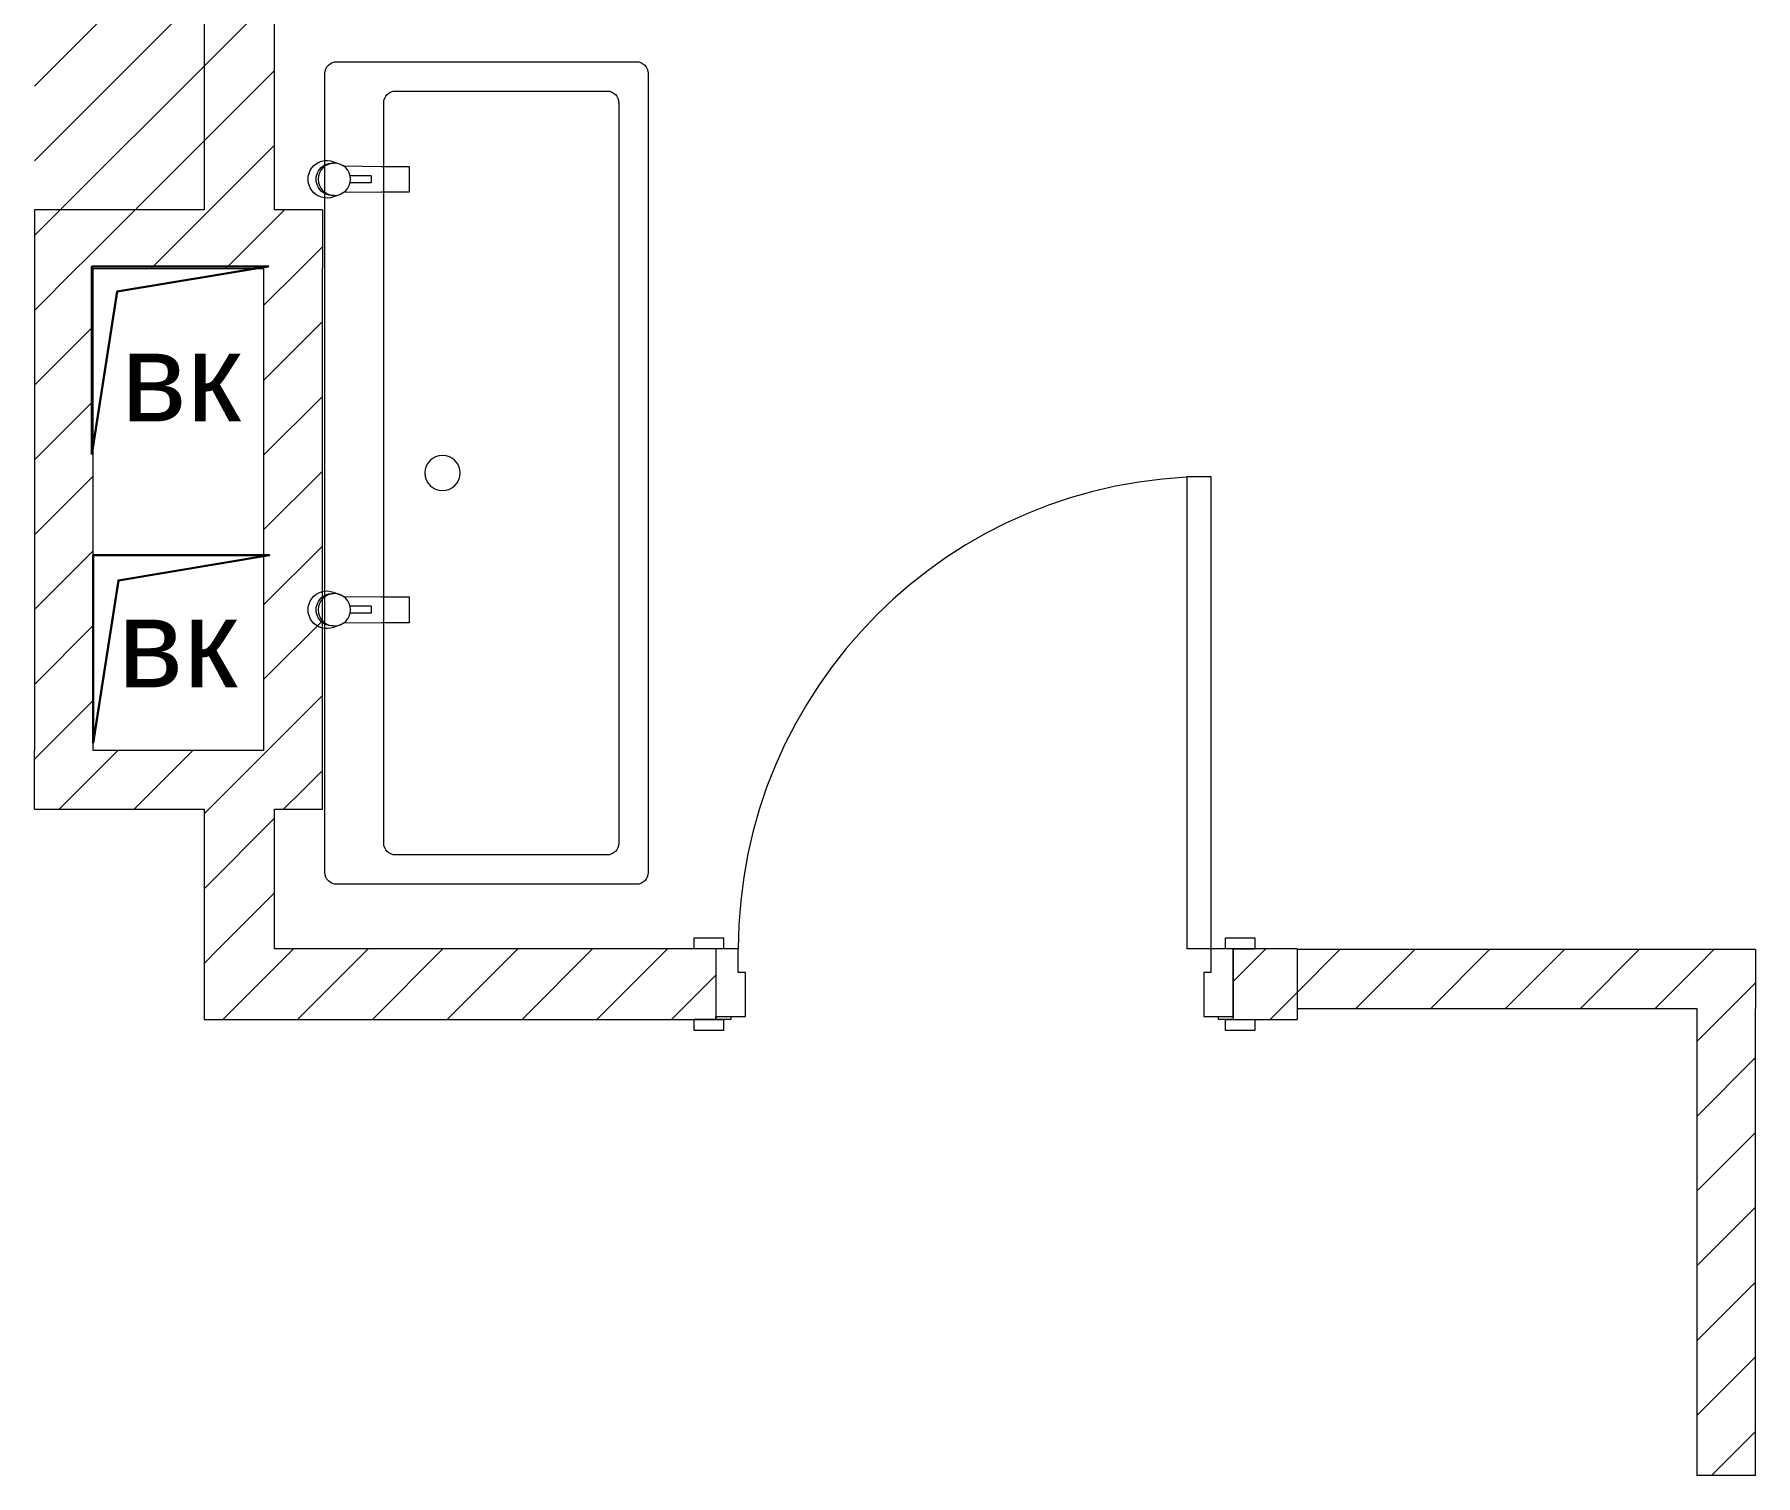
# Model space of a CAD drawing. Header units: millimetres. Extents: x 2336463 to 2579121, y 595385 to 778077.
# Drawn here: x 2516411 to 2519339, y 648333 to 650786 of the extents above; entities that cross this region are included whole.
import ezdxf

# ---------------------------------------------------------------- set-up
doc = ezdxf.new("R2010")
doc.units = ezdxf.units.MM
doc.header["$MEASUREMENT"] = 0
doc.layers.add('+возводимые стены', color=7, linetype='Continuous')
doc.layers.add('сит план', color=7, linetype='Continuous')
for name, color, linetype, lineweight in [('+возводимые стены_Ном._пера__101', 252, 'Continuous', 5), ('1 Планировка_Ном._пера__1', 7, 'Continuous', 13), ('Двери ARCHICAD_Ном._пера__1', 7, 'Continuous', 13), ('Интерьер - Мебель_Ном._пера__1', 7, 'Continuous', 13), ('сит план_Ном._пера__1', 7, 'Continuous', 13), ('сит план_Ном._пера__21', 7, 'Continuous', 30)]:
    doc.layers.add(name, color=color, linetype=linetype, lineweight=lineweight)
for name, color, linetype, lineweight, true_color in [('+возводимые стены_Ном._пера__169', 7, 'Continuous', 5, 0x68b353), ('+возводимые стены_Ном._пера__242', 7, 'Continuous', 13, 0x1b55b5), ('сит план_Ном._пера__87', 7, 'Continuous', 20, 0x6a6a6a)]:
    doc.layers.add(name, color=color, linetype=linetype, lineweight=lineweight, true_color=true_color)
doc.styles.add('СГЕНЕРИР_СТИЛЬ_1', font='arial.ttf')
pattern_1 = [(45, (2086872.015, 585813.69), (-63.639609, 63.639609), [])]

# ---------------------------------------------------------------- blocks, each defined once
blk = doc.blocks.new('Стена_378', base_point=(2516410.9, 650487))
at = {"layer": 'сит план_Ном._пера__87', "linetype": 'Continuous', "lineweight": 20, "true_color": 0x6a6a6a}
h = blk.add_hatch(dxfattribs=at)
h.set_pattern_fill('Блоки_Бетонные_Эффективные', color=251, style=0, pattern_type=2)
h.set_pattern_definition(pattern_1)
h.paths.add_polyline_path([(2516510.9, 650387), (2516410.9, 650487), (2516410.9, 650387)])
h = blk.add_hatch(dxfattribs=at)
h.set_pattern_fill('Блоки_Бетонные_Эффективные', color=251, style=0, pattern_type=2)
h.set_pattern_definition(pattern_1)
h.paths.add_polyline_path([(2516510.9, 650487), (2516410.9, 650487), (2516510.9, 650387)])
h = blk.add_hatch(dxfattribs=at)
h.set_pattern_fill('Блоки_Бетонные_Эффективные', color=251, style=0, pattern_type=2)
h.set_pattern_definition(pattern_1)
h.paths.add_polyline_path([(2516510.9, 650387), (2516800.9, 650387), (2516800.9, 650487), (2516510.9, 650487)])
h = blk.add_hatch(dxfattribs=at)
h.set_pattern_fill('Блоки_Бетонные_Эффективные', color=251, style=0, pattern_type=2)
h.set_pattern_definition(pattern_1)
h.paths.add_polyline_path([(2516800.9, 650387), (2516900.9, 650387), (2516900.9, 650487)])
h = blk.add_hatch(dxfattribs=at)
h.set_pattern_fill('Блоки_Бетонные_Эффективные', color=251, style=0, pattern_type=2)
h.set_pattern_definition(pattern_1)
h.paths.add_polyline_path([(2516800.9, 650387), (2516900.9, 650487), (2516800.9, 650487)])
at = {"layer": 'сит план_Ном._пера__1', "color": 7, "linetype": 'Continuous', "lineweight": 13, "flags": 128}
for points in [[(2516410.9, 650487), (2516410.9, 650387)], [(2516699.5, 650487), (2516410.9, 650487)], [(2516900.9, 650487), (2516819.5, 650487)], [(2516900.9, 650487), (2516900.9, 650387)], [(2516510.9, 650387), (2516800.9, 650387)]]:
    blk.add_lwpolyline(points, dxfattribs=at)
blk = doc.blocks.new('Стена_379', base_point=(2516900.9, 650487))
at = {"layer": 'сит план_Ном._пера__87', "linetype": 'Continuous', "lineweight": 20, "true_color": 0x6a6a6a}
h = blk.add_hatch(dxfattribs=at)
h.set_pattern_fill('Блоки_Бетонные_Эффективные', color=251, style=0, pattern_type=2)
h.set_pattern_definition(pattern_1)
h.paths.add_polyline_path([(2516800.9, 650387), (2516800.9, 649567), (2516900.9, 649567), (2516900.9, 650387)])
h = blk.add_hatch(dxfattribs=at)
h.set_pattern_fill('Блоки_Бетонные_Эффективные', color=251, style=0, pattern_type=2)
h.set_pattern_definition(pattern_1)
h.paths.add_polyline_path([(2516800.9, 649467), (2516900.9, 649467), (2516800.9, 649567)])
h = blk.add_hatch(dxfattribs=at)
h.set_pattern_fill('Блоки_Бетонные_Эффективные', color=251, style=0, pattern_type=2)
h.set_pattern_definition(pattern_1)
h.paths.add_polyline_path([(2516800.9, 649567), (2516900.9, 649467), (2516900.9, 649567)])
at = {"layer": 'сит план_Ном._пера__1', "color": 7, "linetype": 'Continuous', "lineweight": 13, "flags": 128}
for points in [[(2516800.9, 650387), (2516800.9, 649567)], [(2516900.9, 649467), (2516900.9, 650387)]]:
    blk.add_lwpolyline(points, dxfattribs=at)
blk = doc.blocks.new('Стена_380', base_point=(2516900.9, 649467))
at = {"layer": 'сит план_Ном._пера__87', "linetype": 'Continuous', "lineweight": 20, "true_color": 0x6a6a6a}
h = blk.add_hatch(dxfattribs=at)
h.set_pattern_fill('Блоки_Бетонные_Эффективные', color=251, style=0, pattern_type=2)
h.set_pattern_definition(pattern_1)
h.paths.add_polyline_path([(2516410.9, 649567), (2516410.9, 649467), (2516510.9, 649567)])
h = blk.add_hatch(dxfattribs=at)
h.set_pattern_fill('Блоки_Бетонные_Эффективные', color=251, style=0, pattern_type=2)
h.set_pattern_definition(pattern_1)
h.paths.add_polyline_path([(2516510.9, 649567), (2516410.9, 649467), (2516510.9, 649467)])
h = blk.add_hatch(dxfattribs=at)
h.set_pattern_fill('Блоки_Бетонные_Эффективные', color=251, style=0, pattern_type=2)
h.set_pattern_definition(pattern_1)
h.paths.add_polyline_path([(2516800.9, 649567), (2516510.9, 649567), (2516510.9, 649467), (2516800.9, 649467)])
at = {"layer": 'сит план_Ном._пера__1', "color": 7, "linetype": 'Continuous', "lineweight": 13, "flags": 128}
for points in [[(2516410.9, 649467), (2516410.9, 649567)], [(2516800.9, 649567), (2516510.9, 649567)], [(2516410.9, 649467), (2516699.5, 649467)], [(2516819.5, 649467), (2516900.9, 649467)]]:
    blk.add_lwpolyline(points, dxfattribs=at)
blk = doc.blocks.new('Стена_381', base_point=(2516410.9, 649467))
at = {"layer": 'сит план_Ном._пера__87', "linetype": 'Continuous', "lineweight": 20, "true_color": 0x6a6a6a}
h = blk.add_hatch(dxfattribs=at)
h.set_pattern_fill('Блоки_Бетонные_Эффективные', color=251, style=0, pattern_type=2)
h.set_pattern_definition(pattern_1)
h.paths.add_polyline_path([(2516510.9, 649567), (2516510.9, 650387), (2516410.9, 650387), (2516410.9, 649567)])
at = {"layer": 'сит план_Ном._пера__1', "color": 7, "linetype": 'Continuous', "lineweight": 13, "flags": 128}
for points in [[(2516410.9, 650387), (2516410.9, 649567)], [(2516510.9, 649567), (2516510.9, 650387)]]:
    blk.add_lwpolyline(points, dxfattribs=at)
blk = doc.blocks.new('Стена_386', base_point=(2518559.6, 649227.9))
at = {"layer": 'сит план_Ном._пера__87', "linetype": 'Continuous', "lineweight": 20, "true_color": 0x6a6a6a}
h = blk.add_hatch(dxfattribs=at)
h.set_pattern_fill('Блоки_Бетонные_Эффективные', color=251, style=0, pattern_type=2)
h.set_pattern_definition(pattern_1)
h.paths.add_polyline_path([(2519239.5, 649227.9), (2518559.6, 649227.9), (2518559.6, 649127.9), (2519239.5, 649127.9)])
h = blk.add_hatch(dxfattribs=at)
h.set_pattern_fill('Блоки_Бетонные_Эффективные', color=251, style=0, pattern_type=2)
h.set_pattern_definition(pattern_1)
h.paths.add_polyline_path([(2519239.5, 649127.9), (2519339.5, 649127.9), (2519339.5, 649227.9)])
h = blk.add_hatch(dxfattribs=at)
h.set_pattern_fill('Блоки_Бетонные_Эффективные', color=251, style=0, pattern_type=2)
h.set_pattern_definition(pattern_1)
h.paths.add_polyline_path([(2519239.5, 649127.9), (2519339.5, 649227.9), (2519239.5, 649227.9)])
at = {"layer": 'сит план_Ном._пера__1', "color": 7, "linetype": 'Continuous', "lineweight": 13, "flags": 128}
for points in [[(2519339.5, 649227.9), (2518559.6, 649227.9)], [(2518559.6, 649227.9), (2518559.6, 649127.9)], [(2519339.5, 649227.9), (2519339.5, 649127.9)], [(2518559.6, 649127.9), (2519239.5, 649127.9)]]:
    blk.add_lwpolyline(points, dxfattribs=at)
blk = doc.blocks.new('Стена_387', base_point=(2519339.5, 649227.9))
at = {"layer": 'сит план_Ном._пера__87', "linetype": 'Continuous', "lineweight": 20, "true_color": 0x6a6a6a}
h = blk.add_hatch(dxfattribs=at)
h.set_pattern_fill('Блоки_Бетонные_Эффективные', color=251, style=0, pattern_type=2)
h.set_pattern_definition(pattern_1)
h.paths.add_polyline_path([(2519239.5, 649127.9), (2519239.3, 648332.8), (2519339.3, 648332.8), (2519339.5, 649127.9)])
at = {"layer": 'сит план_Ном._пера__1', "color": 7, "linetype": 'Continuous', "lineweight": 13, "flags": 128}
for points in [[(2519239.5, 649127.9), (2519239.3, 648332.8)], [(2519339.3, 648332.8), (2519339.5, 649127.9)], [(2519339.3, 648332.8), (2519239.3, 648332.8)]]:
    blk.add_lwpolyline(points, dxfattribs=at)
blk = doc.blocks.new('Стена_388', base_point=(2516819.5, 649229))
at = {"layer": '+возводимые стены_Ном._пера__169', "linetype": 'Continuous', "lineweight": 5, "true_color": 0x68b353}
h = blk.add_hatch(dxfattribs=at)
h.set_pattern_fill('Блоки_Бетонные_Эффективные', color=85, style=0, pattern_type=2)
h.set_pattern_definition(pattern_1)
h.paths.add_polyline_path([(2516819.5, 649229), (2516819.5, 649467), (2516699.5, 649467), (2516699.5, 649229)])
h = blk.add_hatch(dxfattribs=at)
h.set_pattern_fill('Блоки_Бетонные_Эффективные', color=85, style=0, pattern_type=2)
h.set_pattern_definition(pattern_1)
h.paths.add_polyline_path([(2516819.5, 649229), (2516699.5, 649109), (2516819.5, 649109)])
h = blk.add_hatch(dxfattribs=at)
h.set_pattern_fill('Блоки_Бетонные_Эффективные', color=85, style=0, pattern_type=2)
h.set_pattern_definition(pattern_1)
h.paths.add_polyline_path([(2516819.5, 649229), (2516699.5, 649229), (2516699.5, 649109)])
at = {"layer": '+возводимые стены_Ном._пера__101', "color": 252, "linetype": 'Continuous', "lineweight": 5, "flags": 128}
for points in [[(2516699.5, 649467), (2516699.5, 649109)], [(2516819.5, 649229), (2516819.5, 649467)], [(2516699.5, 649109), (2516819.5, 649109)]]:
    blk.add_lwpolyline(points, dxfattribs=at)
blk = doc.blocks.new('Однопольная Дверь 25_3')
at = {"layer": 'Двери ARCHICAD_Ном._пера__1', "color": 7, "linetype": 'Continuous', "lineweight": 13}
for p, q in [((362, 0), (362, 804)), ((362, 804), (402, 804)), ((402, 804), (402, 0)), ((-477, 0), (-477, 19)), ((-477, 19), (-427, 19)), ((-427, 0), (-477, 0)), ((-440, 0), (-477, 0)), ((-440, 0), (-477, 0)), ((-402, 0), (-440, 0)), ((-440, 0), (-440, -115)), ((-440, 0), (-440, -115)), ((-440, 0), (-440, -115)), ((-427, 19), (-427, 0)), ((-402, -40), (-402, 0)), ((402, 0), (362, 0)), ((440, 0), (402, 0)), ((402, 0), (402, -40)), ((427, 19), (477, 19)), ((427, 0), (427, 19)), ((477, 0), (427, 0)), ((440, -115), (440, 0)), ((440, 0), (440, -115)), ((440, 0), (440, -115)), ((440, 0), (477, 0)), ((440, 0), (477, 0)), ((477, 19), (477, 0)), ((-390, -40), (-402, -40)), ((-390, -115), (-390, -40)), ((402, -40), (390, -40)), ((390, -40), (390, -115)), ((-440, -120), (-440, -115)), ((-440, -115), (-415, -115)), ((-440, -115), (-390, -115)), ((-440, -115), (-440, -120)), ((-440, -115), (-440, -120)), ((-415, -115), (-415, -120)), ((390, -115), (440, -115)), ((415, -120), (415, -115)), ((415, -115), (440, -115)), ((440, -115), (440, -120)), ((440, -115), (440, -120)), ((440, -115), (440, -120)), ((-477, -139), (-477, -120)), ((-477, -120), (-427, -120)), ((-440, -120), (-477, -120)), ((-440, -120), (-477, -120)), ((-427, -139), (-477, -139)), ((-415, -120), (-440, -120)), ((-427, -120), (-427, -139)), ((440, -120), (415, -120)), ((427, -120), (477, -120)), ((427, -139), (427, -120)), ((477, -139), (427, -139)), ((440, -120), (477, -120)), ((440, -120), (477, -120)), ((477, -120), (477, -139))]:
    blk.add_line(p, q, dxfattribs=at)
blk.add_arc((402, 0), 804, 90, 180, dxfattribs=at)
blk = doc.blocks.new('Стена_389', base_point=(2518559.6, 649229))
at = {"layer": '+возводимые стены_Ном._пера__169', "linetype": 'Continuous', "lineweight": 5, "true_color": 0x68b353}
h = blk.add_hatch(dxfattribs=at)
h.set_pattern_fill('Блоки_Бетонные_Эффективные', color=85, style=0, pattern_type=2)
h.set_pattern_definition(pattern_1)
h.paths.add_polyline_path([(2516819.5, 649109), (2517570.6, 649109), (2517570.6, 649229), (2516819.5, 649229)])
h = blk.add_hatch(dxfattribs=at)
h.set_pattern_fill('Блоки_Бетонные_Эффективные', color=85, style=0, pattern_type=2)
h.set_pattern_definition(pattern_1)
h.paths.add_polyline_path([(2518450.6, 649229), (2518450.6, 649109), (2518559.6, 649109), (2518559.6, 649229)])
at = {"layer": '+возводимые стены_Ном._пера__101', "color": 252, "linetype": 'Continuous', "lineweight": 5}
for p, q in [((2517570.6, 649229), (2517533.6, 649229)), ((2517570.6, 649229), (2517570.6, 649114)), ((2518450.6, 649229), (2518487.6, 649229)), ((2518450.6, 649229), (2518450.6, 649114)), ((2517570.6, 649109), (2517533.6, 649109)), ((2517570.6, 649114), (2517570.6, 649109)), ((2518450.6, 649114), (2518450.6, 649109)), ((2518450.6, 649109), (2518487.6, 649109))]:
    blk.add_line(p, q, dxfattribs=at)
at = {"layer": '+возводимые стены_Ном._пера__101', "color": 252, "linetype": 'Continuous', "lineweight": 5, "flags": 128}
for points in [[(2517570.6, 649229), (2516819.5, 649229)], [(2518559.6, 649229), (2518450.6, 649229)], [(2518559.6, 649229), (2518559.6, 649109)], [(2516819.5, 649109), (2517570.6, 649109)], [(2518450.6, 649109), (2518559.6, 649109)]]:
    blk.add_lwpolyline(points, dxfattribs=at)
at = {"layer": 'Двери ARCHICAD_Ном._пера__1', "color": 7, "linetype": 'Continuous', "lineweight": 13, "zscale": 1000}
blk.add_blockref('Однопольная Дверь 25_3', (2518010.6, 649229), dxfattribs=at)
blk = doc.blocks.new('Стена_391', base_point=(2516819.5, 650487))
at = {"layer": '+возводимые стены_Ном._пера__169', "linetype": 'Continuous', "lineweight": 5, "true_color": 0x68b353}
h = blk.add_hatch(dxfattribs=at)
h.set_pattern_fill('Блоки_Бетонные_Эффективные', color=85, style=0, pattern_type=2)
h.set_pattern_definition(pattern_1)
h.paths.add_polyline_path([(2516699.5, 650850.7), (2516699.5, 650487), (2516819.5, 650487), (2516819.5, 650850.7)])
at = {"layer": '+возводимые стены_Ном._пера__101', "color": 252, "linetype": 'Continuous', "lineweight": 5, "flags": 128}
for points in [[(2516699.5, 650850.7), (2516699.5, 650487)], [(2516819.5, 650487), (2516819.5, 650850.7)]]:
    blk.add_lwpolyline(points, dxfattribs=at)
blk = doc.blocks.new('Мойка Обычная 25_6')
at = {"layer": 'Интерьер - Мебель_Ном._пера__1', "color": 7, "linetype": 'Continuous', "lineweight": 13}
for p, q in [((1330, 450), (70, 450)), ((50, 430), (50, 70)), ((1350, 70), (1350, 430)), ((70, 50), (1330, 50))]:
    blk.add_line(p, q, dxfattribs=at)
at = {"layer": 'Интерьер - Мебель_Ном._пера__1', "color": 7, "linetype": 'Continuous', "lineweight": 13, "flags": 128}
blk.add_lwpolyline([(20, 0), (1380, 0, 0.414214), (1400, 20), (1400, 530, 0.414214), (1380, 550), (20, 550, 0.414214), (0, 530), (0, 20, 0.414214)], format="xyb", close=True, dxfattribs=at)
at = {"layer": 'Интерьер - Мебель_Ном._пера__1', "color": 7, "linetype": 'Continuous', "lineweight": 13}
blk.add_circle((700, 350), 30, dxfattribs=at)
for centre, start, end in [((70, 430), 90, 180), ((1330, 430), 0, 90), ((70, 70), 180, 270), ((1330, 70), 270, 0)]:
    blk.add_arc(centre, 20, start, end, dxfattribs=at)
blk.add_point((70, 50), dxfattribs=at)
blk = doc.blocks.new('Смеситель 25')
at = {"layer": '1 Планировка_Ном._пера__1', "color": 7, "linetype": 'Continuous', "lineweight": 13}
for p, q in [((-6, -75), (-6, -39.3)), ((6, -75), (6, -39.3)), ((-6, -75), (6, -75))]:
    blk.add_line(p, q, dxfattribs=at)
at = {"layer": '1 Планировка_Ном._пера__1', "color": 7, "linetype": 'Continuous', "lineweight": 13, "flags": 128}
blk.add_lwpolyline([(-25.7, -22.2, 0.059158), (-22.7, -28), (-22, -92.5), (-22, -140), (22, -140), (22, -92.5), (22.7, -28, 0.059158), (25.7, -22.2), (29.9, -11.2, 1.450463), (-29.9, -11.2)], format="xyb", close=True, dxfattribs=at)
at = {"layer": '1 Планировка_Ном._пера__1', "color": 7, "linetype": 'Continuous', "lineweight": 13}
blk.add_circle((0, -12.5), 27.5, dxfattribs=at)
blk.add_arc((0, -9.1), 27.5, 356.3287, 183.6713, dxfattribs=at)

msp = doc.modelspace()

# ---------------------------------------------------------------- hatches: boundary and pattern name
at = {"layer": '+возводимые стены_Ном._пера__242', "linetype": 'Continuous', "lineweight": 13, "true_color": 0x1b55b5}
h = msp.add_hatch(dxfattribs=at)
h.set_pattern_fill('Блоки_Бетонные_Эффективные', color=152, style=0, pattern_type=2)
h.set_pattern_definition(pattern_1)
h.paths.add_polyline_path([(2516410.9, 650488.8), (2516699.5, 650488.8), (2516699.5, 652060.7), (2516410.9, 652060.7)])

# ---------------------------------------------------------------- linework, layer by layer
at = {"layer": 'сит план_Ном._пера__21', "color": 7, "linetype": 'Continuous', "lineweight": 30, "flags": 128}
for points in [[(2516508.8, 650070.6), (2516508.8, 650390.6), (2516808.8, 650390.6), (2516551.7, 650347.8)], [(2516510.9, 649579.2), (2516510.9, 649899.2), (2516810.9, 649899.2), (2516553.8, 649856.4)]]:
    msp.add_lwpolyline(points, close=True, dxfattribs=at)

# ---------------------------------------------------------------- block references
at = {"layer": '+возводимые стены', "color": 252, "lineweight": 5}
for name, p in [('Стена_391', (2516819.5, 650487)), ('Стена_389', (2518559.6, 649229)), ('Стена_388', (2516819.5, 649229))]:
    msp.add_blockref(name, p, dxfattribs=at)
at = {"layer": '1 Планировка_Ном._пера__1', "color": 7, "linetype": 'Continuous', "lineweight": 13, "xscale": -1, "zscale": 1000, "rotation": 90}
for p in [(2516908.7, 650539), (2516908.7, 649806.3)]:
    msp.add_blockref('Смеситель 25', p, dxfattribs=at)
at = {"layer": 'Интерьер - Мебель_Ном._пера__1', "color": 7, "linetype": 'Continuous', "lineweight": 13, "xscale": -1, "zscale": 1000, "rotation": 90}
msp.add_blockref('Мойка Обычная 25_6', (2517455.3, 650739.1), dxfattribs=at)
at = {"layer": 'сит план', "color": 7, "lineweight": 13}
for name, p in [('Стена_378', (2516410.9, 650487)), ('Стена_381', (2516410.9, 649467)), ('Стена_379', (2516900.9, 650487)), ('Стена_380', (2516900.9, 649467)), ('Стена_386', (2518559.6, 649227.9)), ('Стена_387', (2519339.5, 649227.9))]:
    msp.add_blockref(name, p, dxfattribs=at)

# ---------------------------------------------------------------- texts
at = {"layer": 'сит план_Ном._пера__1', "color": 7, "linetype": 'Continuous', "lineweight": 13, "char_height": 150, "attachment_point": 1, "style": 'СГЕНЕРИР_СТИЛЬ_1'}
for insert in [(2516558.7, 650276.9), (2516552.8, 649824.4)]:
    msp.add_mtext('\\A1;{\\pql;\\fArial|b0|i0|c204|p38;вк}', dxfattribs=dict(at, insert=insert))

doc.saveas('drawing.dxf')
